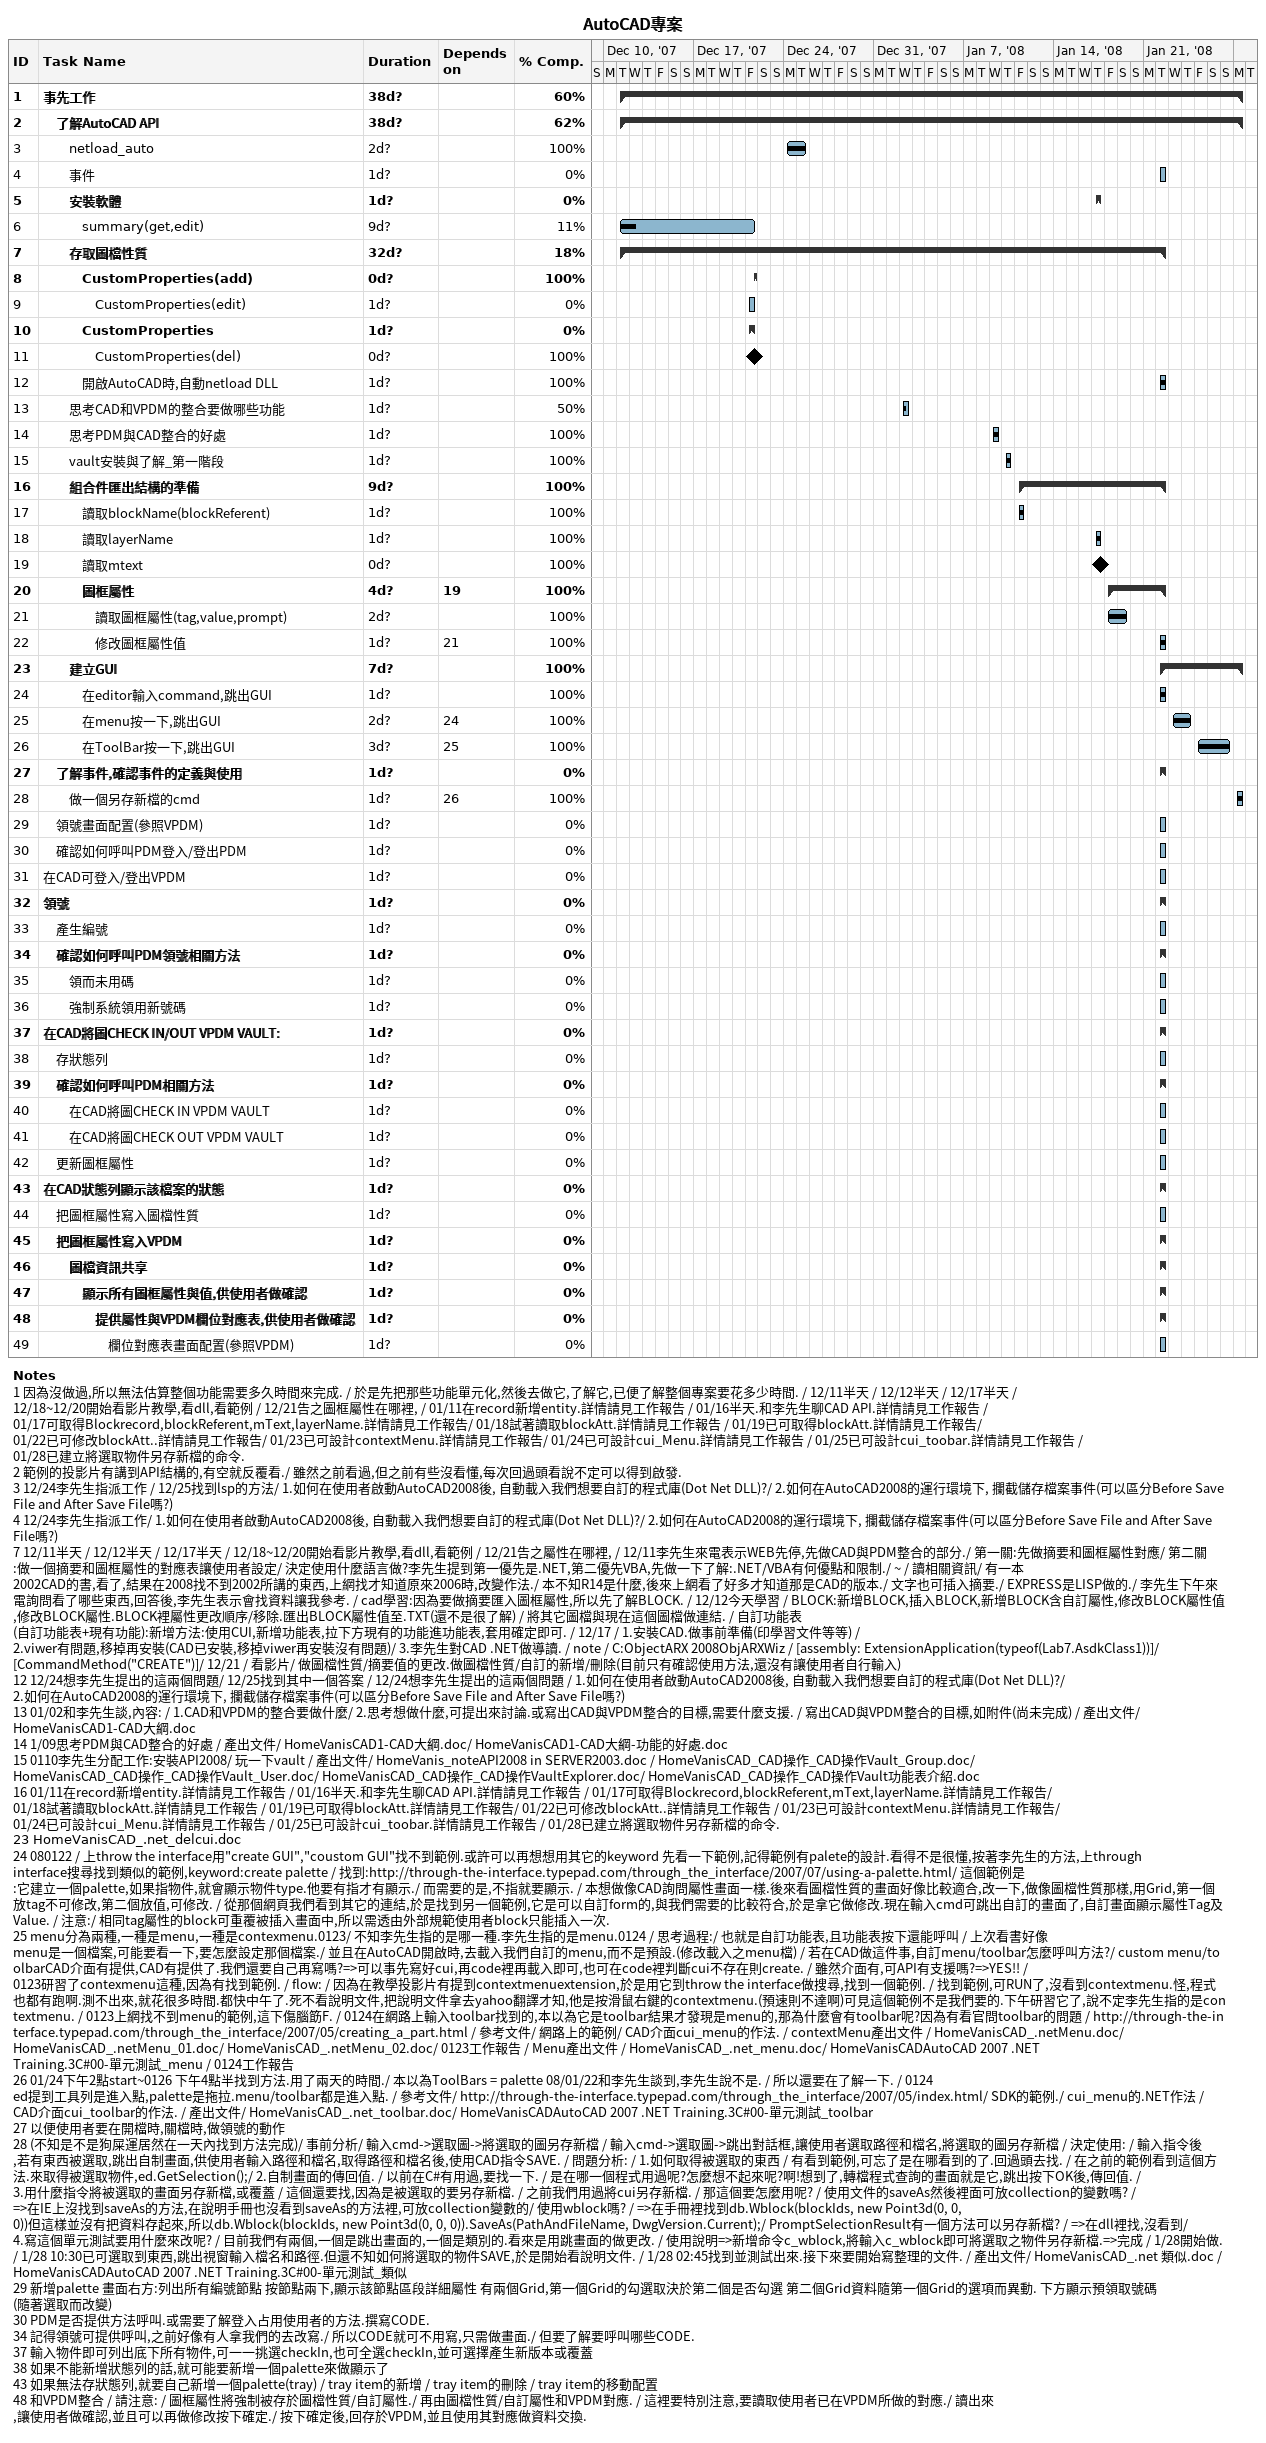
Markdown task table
AutoCAD專案

| ID | Level | Task | Duration | Start | Finish | Predecessors | % complete |
|---|---|---|---|---|---|---|---|
| 1 | 1 | **事先工作** | 38d? | 2007-12-11 | 2008-01-28 |  | 60 |
| 2 | 2 | **了解AutoCAD API** | 38d? | 2007-12-11 | 2008-01-28 |  | 62 |
| 3 | 3 | netload_auto | 2d? | 2007-12-24 | 2007-12-25 |  | 100 |
| 4 | 3 | 事件 | 1d? | 2008-01-22 | 2008-01-22 |  | 0 |
| 5 | 3 | **安裝軟體** | 1d? | 2008-01-17 | 2008-01-17 |  | 0 |
| 6 | 4 | summary(get,edit) | 9d? | 2007-12-11 | 2007-12-21 |  | 11 |
| 7 | 3 | **存取圖檔性質** | 32d? | 2007-12-11 | 2008-01-22 |  | 18 |
| 8 | 4 | **CustomProperties(add)** | 0d? | 2007-12-21 | 2007-12-21 |  | 100 |
| 9 | 5 | CustomProperties(edit) | 1d? | 2007-12-21 | 2007-12-21 |  | 0 |
| 10 | 4 | **CustomProperties** | 1d? | 2007-12-21 | 2007-12-21 |  | 0 |
| 11 | 5 | CustomProperties(del) | 0d? | 2007-12-21 | 2007-12-21 |  | 100 |
| 12 | 4 | 開啟AutoCAD時,自動netload DLL | 1d? | 2008-01-22 | 2008-01-22 |  | 100 |
| 13 | 3 | 思考CAD和VPDM的整合要做哪些功能 | 1d? | 2008-01-02 | 2008-01-02 |  | 50 |
| 14 | 3 | 思考PDM與CAD整合的好處 | 1d? | 2008-01-09 | 2008-01-09 |  | 100 |
| 15 | 3 | vault安裝與了解_第一階段 | 1d? | 2008-01-10 | 2008-01-10 |  | 100 |
| 16 | 3 | **組合件匯出結構的準備** | 9d? | 2008-01-11 | 2008-01-22 |  | 100 |
| 17 | 4 | 讀取blockName(blockReferent) | 1d? | 2008-01-11 | 2008-01-11 |  | 100 |
| 18 | 4 | 讀取layerName | 1d? | 2008-01-17 | 2008-01-17 |  | 100 |
| 19 | 4 | 讀取mtext | 0d? | 2008-01-17 | 2008-01-17 |  | 100 |
| 20 | 4 | **圖框屬性** | 4d? | 2008-01-18 | 2008-01-22 | 19 | 100 |
| 21 | 5 | 讀取圖框屬性(tag,value,prompt) | 2d? | 2008-01-18 | 2008-01-19 |  | 100 |
| 22 | 5 | 修改圖框屬性值 | 1d? | 2008-01-22 | 2008-01-22 | 21 | 100 |
| 23 | 3 | **建立GUI** | 7d? | 2008-01-22 | 2008-01-28 |  | 100 |
| 24 | 4 | 在editor輸入command,跳出GUI | 1d? | 2008-01-22 | 2008-01-22 |  | 100 |
| 25 | 4 | 在menu按一下,跳出GUI | 2d? | 2008-01-23 | 2008-01-24 | 24 | 100 |
| 26 | 4 | 在ToolBar按一下,跳出GUI | 3d? | 2008-01-25 | 2008-01-27 | 25 | 100 |
| 27 | 2 | **了解事件,確認事件的定義與使用** | 1d? | 2008-01-22 | 2008-01-22 |  | 0 |
| 28 | 3 | 做一個另存新檔的cmd | 1d? | 2008-01-28 | 2008-01-28 | 26 | 100 |
| 29 | 2 | 領號畫面配置(參照VPDM) | 1d? | 2008-01-22 | 2008-01-22 |  | 0 |
| 30 | 2 | 確認如何呼叫PDM登入/登出PDM | 1d? | 2008-01-22 | 2008-01-22 |  | 0 |
| 31 | 1 | 在CAD可登入/登出VPDM | 1d? | 2008-01-22 | 2008-01-22 |  | 0 |
| 32 | 1 | **領號** | 1d? | 2008-01-22 | 2008-01-22 |  | 0 |
| 33 | 2 | 產生編號 | 1d? | 2008-01-22 | 2008-01-22 |  | 0 |
| 34 | 2 | **確認如何呼叫PDM領號相關方法** | 1d? | 2008-01-22 | 2008-01-22 |  | 0 |
| 35 | 3 | 領而未用碼 | 1d? | 2008-01-22 | 2008-01-22 |  | 0 |
| 36 | 3 | 強制系統領用新號碼 | 1d? | 2008-01-22 | 2008-01-22 |  | 0 |
| 37 | 1 | **在CAD將圖CHECK IN/OUT VPDM VAULT:** | 1d? | 2008-01-22 | 2008-01-22 |  | 0 |
| 38 | 2 | 存狀態列 | 1d? | 2008-01-22 | 2008-01-22 |  | 0 |
| 39 | 2 | **確認如何呼叫PDM相關方法** | 1d? | 2008-01-22 | 2008-01-22 |  | 0 |
| 40 | 3 | 在CAD將圖CHECK IN VPDM VAULT | 1d? | 2008-01-22 | 2008-01-22 |  | 0 |
| 41 | 3 | 在CAD將圖CHECK OUT VPDM VAULT | 1d? | 2008-01-22 | 2008-01-22 |  | 0 |
| 42 | 2 | 更新圖框屬性 | 1d? | 2008-01-22 | 2008-01-22 |  | 0 |
| 43 | 1 | **在CAD狀態列顯示該檔案的狀態** | 1d? | 2008-01-22 | 2008-01-22 |  | 0 |
| 44 | 2 | 把圖框屬性寫入圖檔性質 | 1d? | 2008-01-22 | 2008-01-22 |  | 0 |
| 45 | 2 | **把圖框屬性寫入VPDM** | 1d? | 2008-01-22 | 2008-01-22 |  | 0 |
| 46 | 3 | **圖檔資訊共享** | 1d? | 2008-01-22 | 2008-01-22 |  | 0 |
| 47 | 4 | **顯示所有圖框屬性與值,供使用者做確認** | 1d? | 2008-01-22 | 2008-01-22 |  | 0 |
| 48 | 5 | **提供屬性與VPDM欄位對應表,供使用者做確認** | 1d? | 2008-01-22 | 2008-01-22 |  | 0 |
| 49 | 6 | 欄位對應表畫面配置(參照VPDM) | 1d? | 2008-01-22 | 2008-01-22 |  | 0 |

Notes
- 1: 因為沒做過,所以無法估算整個功能需要多久時間來完成. / 於是先把那些功能單元化,然後去做它,了解它,已便了解整個專案要花多少時間. / 12/11半天 / 12/12半天 / 12/17半天 / 12/18~12/20開始看影片教學,看dll,看範例 / 12/21告之圖框屬性在哪裡, / 01/11在record新增entity.詳情請見工作報告 / 01/16半天.和李先生聊CAD API.詳情請見工作報告 / 01/17可取得Blockrecord,blockReferent,mText,layerName.詳情請見工作報告/ 01/18試著讀取blockAtt.詳情請見工作報告 / 01/19已可取得blockAtt.詳情請見工作報告/ 01/22已可修改blockAtt..詳情請見工作報告/ 01/23已可設計contextMenu.詳情請見工作報告/ 01/24已可設計cui_Menu.詳情請見工作報告 / 01/25已可設計cui_toobar.詳情請見工作報告 / 01/28已建立將選取物件另存新檔的命令.
- 2: 範例的投影片有講到API結構的,有空就反覆看./ 雖然之前看過,但之前有些沒看懂,每次回過頭看說不定可以得到啟發.
- 3: 12/24李先生指派工作 / 12/25找到lsp的方法/ 1.如何在使用者啟動AutoCAD2008後, 自動載入我們想要自訂的程式庫(Dot Net DLL)?/ 2.如何在AutoCAD2008的運行環境下, 攔截儲存檔案事件(可以區分Before Save File and After Save File嗎?)
- 4: 12/24李先生指派工作/ 1.如何在使用者啟動AutoCAD2008後, 自動載入我們想要自訂的程式庫(Dot Net DLL)?/ 2.如何在AutoCAD2008的運行環境下, 攔截儲存檔案事件(可以區分Before Save File and After Save File嗎?)
- 7: 12/11半天 / 12/12半天 / 12/17半天 / 12/18~12/20開始看影片教學,看dll,看範例 / 12/21告之屬性在哪裡, / 12/11李先生來電表示WEB先停,先做CAD與PDM整合的部分./ 第一關:先做摘要和圖框屬性對應/ 第二關:做一個摘要和圖框屬性的對應表讓使用者設定/ 決定使用什麼語言做?李先生提到第一優先是.NET,第二優先VBA,先做一下了解:.NET/VBA有何優點和限制./ ~ / 讀相關資訊/ 有一本2002CAD的書,看了,結果在2008找不到2002所講的東西,上網找才知道原來2006時,改變作法./ 本不知R14是什麼,後來上網看了好多才知道那是CAD的版本./ 文字也可插入摘要./ EXPRESS是LISP做的./ 李先生下午來電詢問看了哪些東西,回答後,李先生表示會找資料讓我參考. / cad學習:因為要做摘要匯入圖框屬性,所以先了解BLOCK. / 12/12今天學習 / BLOCK:新增BLOCK,插入BLOCK,新增BLOCK含自訂屬性,修改BLOCK屬性值,修改BLOCK屬性.BLOCK裡屬性更改順序/移除.匯出BLOCK屬性值至.TXT(還不是很了解) / 將其它圖檔與現在這個圖檔做連結. / 自訂功能表(自訂功能表+現有功能):新增方法:使用CUI,新增功能表,拉下方現有的功能進功能表,套用確定即可. / 12/17 / 1.安裝CAD.做事前準備(印學習文件等等) / 2.viwer有問題,移掉再安裝(CAD已安裝,移掉viwer再安裝沒有問題)/ 3.李先生對CAD .NET做導讀. / note / C:ObjectARX 2008ObjARXWiz / [assembly: ExtensionApplication(typeof(Lab7.AsdkClass1))]/ [CommandMethod("CREATE")]/ 12/21 / 看影片 / 做圖檔性質/摘要值的更改.做圖檔性質/自訂的新增/刪除(目前只有確認使用方法,還沒有讓使用者自行輸入)
- 12: 12/24想李先生提出的這兩個問題/ 12/25找到其中一個答案 / 12/24想李先生提出的這兩個問題 / 1.如何在使用者啟動AutoCAD2008後, 自動載入我們想要自訂的程式庫(Dot Net DLL)?/ 2.如何在AutoCAD2008的運行環境下, 攔截儲存檔案事件(可以區分Before Save File and After Save File嗎?)
- 13: 01/02和李先生談,內容: / 1.CAD和VPDM的整合要做什麼/ 2.思考想做什麼,可提出來討論.或寫出CAD與VPDM整合的目標,需要什麼支援. / 寫出CAD與VPDM整合的目標,如附件(尚未完成) / 產出文件 / HomeVanisCAD1-CAD大綱.doc
- 14: 1/09思考PDM與CAD整合的好處 / 產出文件 / HomeVanisCAD1-CAD大綱.doc/ HomeVanisCAD1-CAD大綱-功能的好處.doc
- 15: 0110李先生分配工作:安裝API2008/ 玩一下vault / 產出文件 / HomeVanis_noteAPI2008 in SERVER2003.doc / HomeVanisCAD_CAD操作_CAD操作Vault_Group.doc/ HomeVanisCAD_CAD操作_CAD操作Vault_User.doc/ HomeVanisCAD_CAD操作_CAD操作VaultExplorer.doc/ HomeVanisCAD_CAD操作_CAD操作Vault功能表介紹.doc
- 16: 01/11在record新增entity.詳情請見工作報告 / 01/16半天.和李先生聊CAD API.詳情請見工作報告 / 01/17可取得Blockrecord,blockReferent,mText,layerName.詳情請見工作報告/ 01/18試著讀取blockAtt.詳情請見工作報告 / 01/19已可取得blockAtt.詳情請見工作報告/ 01/22已可修改blockAtt..詳情請見工作報告 / 01/23已可設計contextMenu.詳情請見工作報告/ 01/24已可設計cui_Menu.詳情請見工作報告 / 01/25已可設計cui_toobar.詳情請見工作報告 / 01/28已建立將選取物件另存新檔的命令.
- 23: HomeVanisCAD_.net_delcui.doc
- 24: 080122 / 上throw the interface用"create GUI","coustom GUI"找不到範例.或許可以再想想用其它的keyword 先看一下範例,記得範例有palete的設計.看得不是很懂,按著李先生的方法,上through interface搜尋找到類似的範例,keyword:create palette / 找到:http://through-the-interface.typepad.com/through_the_interface/2007/07/using-a-palette.html/ 這個範例是:它建立一個palette,如果指物件,就會顯示物件type.他要有指才有顯示./ 而需要的是,不指就要顯示. / 本想做像CAD詢問屬性畫面一樣.後來看圖檔性質的畫面好像比較適合,改一下,做像圖檔性質那樣,用Grid,第一個放tag不可修改,第二個放值,可修改. / 從那個網頁我們看到其它的連結,於是找到另一個範例,它是可以自訂form的,與我們需要的比較符合,於是拿它做修改.現在輸入cmd可跳出自訂的畫面了,自訂畫面顯示屬性Tag及Value. / 注意:/ 相同tag屬性的block可重覆被插入畫面中,所以需透由外部規範使用者block只能插入一次.
- 25: menu分為兩種,一種是menu,一種是contexmenu.0123/ 不知李先生指的是哪一種.李先生指的是menu.0124 / 思考過程:/ 也就是自訂功能表,且功能表按下還能呼叫 / 上次看書好像menu是一個檔案,可能要看一下,要怎麼設定那個檔案./ 並且在AutoCAD開啟時,去載入我們自訂的menu,而不是預設.(修改載入之menu檔) / 若在CAD做這件事,自訂menu/toolbar怎麼呼叫方法?/ custom menu/toolbarCAD介面有提供,CAD有提供了.我們還要自己再寫嗎?=>可以事先寫好cui,再code裡再載入即可,也可在code裡判斷cui不存在則create. / 雖然介面有,可API有支援嗎?=>YES!! / 0123研習了contexmenu這種,因為有找到範例. / flow: / 因為在教學投影片有提到contextmenuextension,於是用它到throw the interface做搜尋,找到一個範例. / 找到範例,可RUN了,沒看到contextmenu.怪,程式也都有跑啊.測不出來,就花很多時間.都快中午了.死不看說明文件,把說明文件拿去yahoo翻譯才知,他是按滑鼠右鍵的contextmenu.(預速則不達啊)可見這個範例不是我們要的.下午研習它了,說不定李先生指的是contextmenu. / 0123上網找不到menu的範例,這下傷腦筯F. / 0124在網路上輸入toolbar找到的,本以為它是toolbar結果才發現是menu的,那為什麼會有toolbar呢?因為有看官問toolbar的問題 / http://through-the-interface.typepad.com/through_the_interface/2007/05/creating_a_part.html / 參考文件 / 網路上的範例/ CAD介面cui_menu的作法. / contextMenu產出文件 / HomeVanisCAD_.netMenu.doc/ HomeVanisCAD_.netMenu_01.doc/ HomeVanisCAD_.netMenu_02.doc/ 0123工作報告 / Menu產出文件 / HomeVanisCAD_.net_menu.doc/ HomeVanisCADAutoCAD 2007 .NET Training.3C#00-單元測試_menu / 0124工作報告
- 26: 01/24下午2點start~0126 下午4點半找到方法.用了兩天的時間./ 本以為ToolBars = palette 08/01/22和李先生談到,李先生說不是. / 所以還要在了解一下. / 0124 ed提到工具列是進入點,palette是拖拉.menu/toolbar都是進入點. / 參考文件/ http://through-the-interface.typepad.com/through_the_interface/2007/05/index.html/ SDK的範例./ cui_menu的.NET作法 / CAD介面cui_toolbar的作法. / 產出文件 / HomeVanisCAD_.net_toolbar.doc/ HomeVanisCADAutoCAD 2007 .NET Training.3C#00-單元測試_toolbar
- 27: 以便使用者要在開檔時,關檔時,做領號的動作
- 28: (不知是不是狗屎運居然在一天內找到方法完成)/ 事前分析 / 輸入cmd->選取圖->將選取的圖另存新檔 / 輸入cmd->選取圖->跳出對話框,讓使用者選取路徑和檔名,將選取的圖另存新檔 / 決定使用: / 輸入指令後,若有東西被選取,跳出自制畫面,供使用者輸入路徑和檔名,取得路徑和檔名後,使用CAD指令SAVE. / 問題分析: / 1.如何取得被選取的東西 / 有看到範例,可忘了是在哪看到的了.回過頭去找. / 在之前的範例看到這個方法.來取得被選取物件,ed.GetSelection();/ 2.自制畫面的傳回值. / 以前在C#有用過,要找一下. / 是在哪一個程式用過呢?怎麼想不起來呢?啊!想到了,轉檔程式查詢的畫面就是它,跳出按下OK後,傳回值. / 3.用什麼指令將被選取的畫面另存新檔,或覆蓋 / 這個還要找,因為是被選取的要另存新檔. / 之前我們用過將cui另存新檔. / 那這個要怎麼用呢? / 使用文件的saveAs然後裡面可放collection的變數嗎? / =>在IE上沒找到saveAs的方法,在說明手冊也沒看到saveAs的方法裡,可放collection變數的/ 使用wblock嗎? / =>在手冊裡找到db.Wblock(blockIds, new Point3d(0, 0, 0))但這樣並沒有把資料存起來,所以db.Wblock(blockIds, new Point3d(0, 0, 0)).SaveAs(PathAndFileName, DwgVersion.Current);/ PromptSelectionResult有一個方法可以另存新檔? / =>在dll裡找,沒看到/ 4.寫這個單元測試要用什麼來改呢? / 目前我們有兩個,一個是跳出畫面的,一個是類別的.看來是用跳畫面的做更改. / 使用說明=>新增命令c_wblock,將輸入c_wblock即可將選取之物件另存新檔.=>完成 / 1/28開始做. / 1/28 10:30已可選取到東西,跳出視窗輸入檔名和路徑.但還不知如何將選取的物件SAVE,於是開始看說明文件. / 1/28 02:45找到並測試出來.接下來要開始寫整理的文件. / 產出文件 / HomeVanisCAD_.net 類似.doc / HomeVanisCADAutoCAD 2007 .NET Training.3C#00-單元測試_類似
- 29: 新增palette 畫面右方:列出所有編號節點 按節點兩下,顯示該節點區段詳細屬性 有兩個Grid,第一個Grid的勾選取決於第二個是否勾選 第二個Grid資料隨第一個Grid的選項而異動. 下方顯示預領取號碼(隨著選取而改變)
- 30: PDM是否提供方法呼叫.或需要了解登入占用使用者的方法.撰寫CODE.
- 34: 記得領號可提供呼叫,之前好像有人拿我們的去改寫./ 所以CODE就可不用寫,只需做畫面./ 但要了解要呼叫哪些CODE.
- 37: 輸入物件即可列出底下所有物件,可一一挑選checkIn,也可全選checkIn,並可選擇產生新版本或覆蓋
- 38: 如果不能新增狀態列的話,就可能要新增一個palette來做顯示了
- 43: 如果無法存狀態列,就要自己新增一個palette(tray) / tray item的新增 / tray item的刪除 / tray item的移動配置
- 48: 和VPDM整合 / 請注意: / 圖框屬性將強制被存於圖檔性質/自訂屬性./ 再由圖檔性質/自訂屬性和VPDM對應. / 這裡要特別注意,要讀取使用者已在VPDM所做的對應./ 讀出來,讓使用者做確認,並且可以再做修改按下確定./ 按下確定後,回存於VPDM,並且使用其對應做資料交換.
